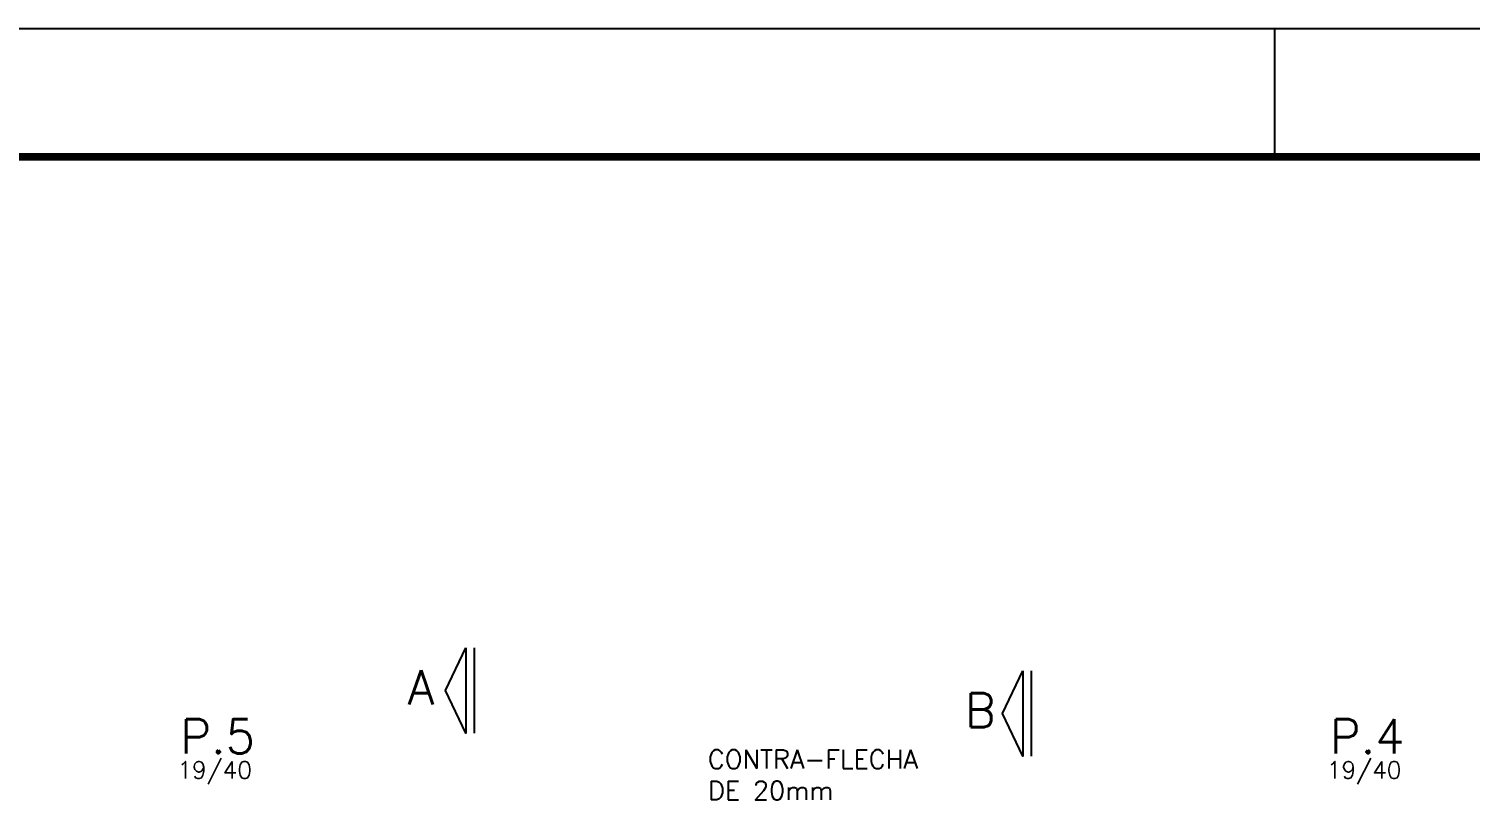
# Model space of a CAD drawing. Extents: x 534 to 8035, y 2354 to 7562.
# Drawn here: x 2572 to 3417, y 7107 to 7562 of the extents above; entities that cross this region are included whole.
import ezdxf

# ---------------------------------------------------------------- set-up
doc = ezdxf.new("R2010")
doc.units = 0
doc.layers.get('0').update_dxf_attribs({"color": 9, "linetype": 'CONTINUOUS'})
doc.layers.add('CONTRA-FLECHA', color=152, linetype='CONTINUOUS')
doc.layers.add('TEXTO', color=3, linetype='CONTINUOUS')
doc.layers.add('FO-Textos dos pilares', color=3, linetype='CONTINUOUS', lineweight=20)
doc.styles.add('ROMANS', font='romans.shx')

# ---------------------------------------------------------------- blocks, each defined once
blk = doc.blocks.new('*U4')
at = {"color": 7}
blk.add_line((-6210, 5840), (-6210, 5740), dxfattribs=at)
blk.add_lwpolyline([(-8310, 5840), (-8310, -100), (100, -100), (100, 5840)], close=True, dxfattribs=at)
at = {"color": 7, "const_width": 6}
blk.add_lwpolyline([(-8060, 5740), (-8060, 0), (0, 0), (0, 5740)], close=True, dxfattribs=at)

msp = doc.modelspace()

# ---------------------------------------------------------------- linework, layer by layer
at = {"layer": 'TEXTO', "color": 3}
for p, q in [((2833.05, 7148.93), (2833.05, 7198.93)), ((3159.55, 7135.49), (3159.55, 7185.49))]:
    msp.add_line(p, q, dxfattribs=at)
for points in [[(2828.05, 7198.93), (2828.05, 7148.93), (2816.05, 7173.93), (2828.05, 7198.93)], [(3154.55, 7185.49), (3154.55, 7135.49), (3142.55, 7160.49), (3154.55, 7185.49)]]:
    msp.add_lwpolyline(points, dxfattribs=at)

# ---------------------------------------------------------------- block references
at = {"xscale": 0.75, "yscale": 0.75, "zscale": 0.75}
msp.add_blockref('*U4', (7959.51, 3181.71), dxfattribs=at)

# ---------------------------------------------------------------- texts
at = {"layer": 'CONTRA-FLECHA', "insert": (2969.89, 7124.56), "char_height": 11, "attachment_point": 4, "style": 'ROMANS'}
msp.add_mtext('{\\Fromans.shx;CONTRA-FLECHA\\PDE 20mm}', dxfattribs=at)
at = {"layer": 'FO-Textos dos pilares', "color": 1, "style": 'ROMANS'}
for s, p in [('P.5', (2660.67, 7137.1)), ('P.4', (3334.44, 7137.1))]:
    msp.add_text(s, height=20, dxfattribs=at).set_placement(p)
at = {"layer": 'FO-Textos dos pilares', "color": 3, "style": 'ROMANS'}
for p in [(2658.91, 7122.41), (3332.67, 7122.41)]:
    msp.add_text('19/40', height=10, dxfattribs=at).set_placement(p)
at = {"layer": 'TEXTO', "color": 1, "style": 'ROMANS'}
for s, p in [('A', (2794.01, 7165.86)), ('B', (3120.51, 7152.42))]:
    msp.add_text(s, height=20, dxfattribs=at).set_placement(p)

doc.saveas('drawing.dxf')
